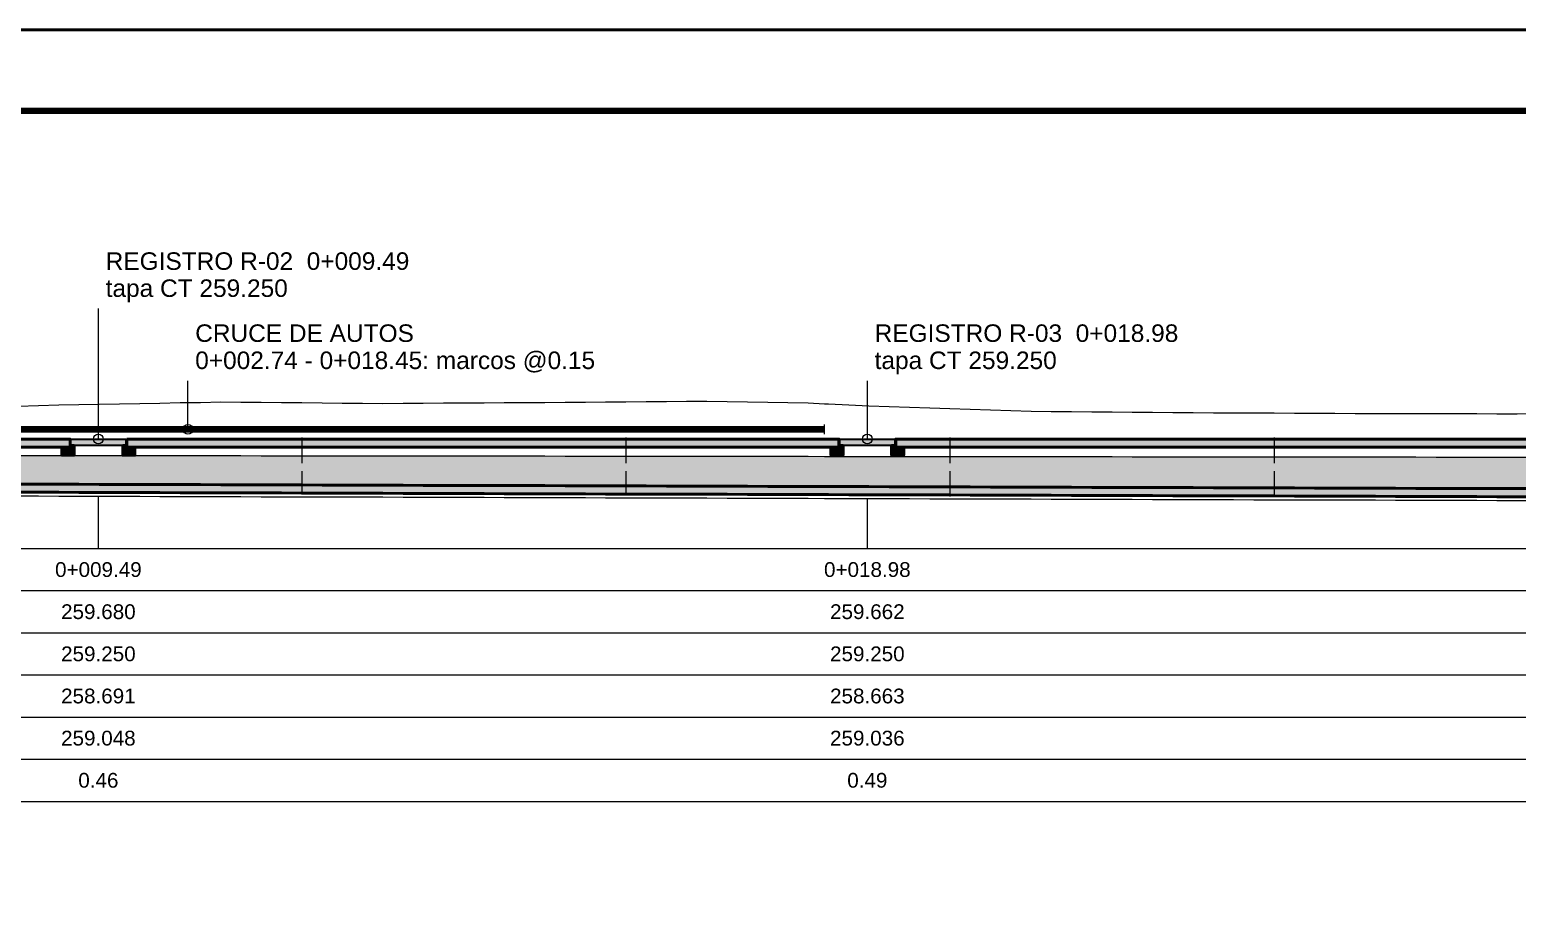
# Model space of a CAD drawing. Header units: metres. Extents: x -573 to 467, y -35 to 119.
# Drawn here: x 15.84 to 34.2, y 31.3 to 42 of the extents above; entities that cross this region are included whole.
import ezdxf
from ezdxf.enums import TextEntityAlignment as Align

# ---------------------------------------------------------------- set-up
doc = ezdxf.new("R2010")
doc.units = ezdxf.units.M
doc.header["$LTSCALE"] = 0.25
doc.linetypes.add('DASHED', pattern=[1.524, 1.27, -0.254])
for name, color, linetype, lineweight in [('AGUA', 150, 'DASHED', 25), ('CONCRETO', 250, 'CONTINUOUS', 50), ('GRILLA', 9, 'CONTINUOUS', 13), ('LLAMADAS', 30, 'CONTINUOUS', 18), ('MARCO', 7, 'CONTINUOUS', 50), ('REGISTRO', 32, 'CONTINUOUS', 35)]:
    doc.layers.add(name, color=color, linetype=linetype, lineweight=lineweight)
for name, color, linetype, true_color in [('AGUA-RELLENO', 150, 'CONTINUOUS', 0xcde4f6), ('CONCRETO-ACHURADO', 8, 'CONTINUOUS', 0xe2e2e2), ('ISO-TAPA', 255, 'CONTINUOUS', 0xf8f4e6)]:
    doc.layers.add(name, color=color, linetype=linetype, true_color=true_color)
for name, color, linetype in [('CRUCE-VEHICULAR', 30, 'CONTINUOUS'), ('GUITARRA', 8, 'CONTINUOUS'), ('JUNTAS', 8, 'DASHED'), ('SOLADO', 8, 'CONTINUOUS'), ('TERRENO-EXISTENTE', 8, 'DASHED'), ('TEXTOS', 7, 'CONTINUOUS')]:
    doc.layers.add(name, color=color, linetype=linetype)
doc.styles.get("Standard").update_dxf_attribs({"font": 'arial.ttf'})

msp = doc.modelspace()

# ---------------------------------------------------------------- hatches: boundary and pattern name
at = {"layer": 'AGUA-RELLENO', "true_color": 0xcde4f6}
h = msp.add_hatch(color=7, dxfattribs=at)
h.dxf.hatch_style = 1
h.paths.add_polyline_path([(7.2, 36.763), (7.45, 36.763), (7.7, 36.762), (7.95, 36.762), (8.2, 36.761), (8.45, 36.761), (8.7, 36.76), (8.95, 36.76), (9.2, 36.76), (9.45, 36.759), (9.7, 36.759), (9.94, 36.758), (9.95, 36.758), (10.2, 36.758), (10.45, 36.758), (10.7, 36.757), (10.95, 36.757), (11.2, 36.756), (11.45, 36.756), (11.7, 36.756), (11.95, 36.755), (12.2, 36.755), (12.45, 36.754), (12.7, 36.754), (12.95, 36.754), (13.2, 36.753), (13.45, 36.753), (13.7, 36.752), (13.95, 36.752), (14.2, 36.752), (14.45, 36.751), (14.7, 36.751), (14.95, 36.751), (15.2, 36.75), (15.45, 36.75), (15.7, 36.749), (15.95, 36.749), (16.2, 36.749), (16.45, 36.748), (16.7, 36.748), (16.95, 36.748), (17.2, 36.747), (17.45, 36.747), (17.7, 36.747), (17.95, 36.746), (18.2, 36.746), (18.45, 36.746), (18.7, 36.745), (18.95, 36.745), (19.2, 36.745), (19.45, 36.744), (19.7, 36.744), (19.95, 36.744), (20.2, 36.743), (20.45, 36.743), (20.7, 36.743), (20.95, 36.742), (21.2, 36.742), (21.45, 36.742), (21.7, 36.741), (21.95, 36.741), (22.2, 36.741), (22.45, 36.74), (22.7, 36.74), (22.95, 36.74), (23.2, 36.739), (23.45, 36.739), (23.7, 36.739), (23.95, 36.738), (24.2, 36.738), (24.45, 36.738), (24.7, 36.738), (24.95, 36.737), (25.2, 36.737), (25.45, 36.737), (25.65, 36.736), (25.7, 36.736), (25.95, 36.736), (26.2, 36.736), (26.45, 36.736), (26.7, 36.735), (26.95, 36.735), (27.2, 36.735), (27.45, 36.734), (27.7, 36.734), (27.95, 36.734), (28.2, 36.734), (28.45, 36.733), (28.7, 36.733), (28.95, 36.733), (29.2, 36.733), (29.45, 36.732), (29.7, 36.732), (29.95, 36.732), (30.2, 36.731), (30.45, 36.731), (30.7, 36.731), (30.95, 36.731), (31.2, 36.73), (31.45, 36.73), (31.7, 36.73), (31.95, 36.73), (32.2, 36.729), (32.45, 36.729), (32.7, 36.729), (32.95, 36.729), (33.2, 36.728), (33.45, 36.728), (33.7, 36.728), (33.95, 36.728), (34.2, 36.727), (34.45, 36.727), (34.7, 36.727), (34.95, 36.727), (35.2, 36.726), (35.45, 36.726), (35.7, 36.726), (35.95, 36.726), (36.2, 36.725), (36.45, 36.725), (36.7, 36.725), (36.95, 36.725), (37.2, 36.724), (37.45, 36.724), (37.7, 36.724), (37.95, 36.724), (38.2, 36.724), (38.45, 36.723), (38.7, 36.723), (38.95, 36.723), (39.2, 36.723), (39.45, 36.722), (39.7, 36.722), (39.95, 36.722), (40.2, 36.722), (40.45, 36.722), (40.7, 36.721), (40.95, 36.721), (41.2, 36.721), (41.45, 36.721), (41.7, 36.72), (41.95, 36.72), (42.2, 36.72), (42.24, 36.72), (42.45, 36.72), (42.7, 36.72), (42.95, 36.719), (43.2, 36.719), (43.45, 36.717), (43.7, 36.714), (43.95, 36.712), (44.2, 36.709), (44.45, 36.707), (44.7, 36.704), (44.95, 36.702), (45.2, 36.7), (45.45, 36.699), (45.7, 36.699), (45.95, 36.699), (46.2, 36.699), (46.45, 36.698), (46.7, 36.698), (46.95, 36.698), (47.2, 36.697), (47.45, 36.697), (47.7, 36.697), (47.95, 36.696), (48.2, 36.696), (48.45, 36.696), (48.7, 36.695), (48.95, 36.695), (49.2, 36.695), (49.45, 36.695), (49.7, 36.694), (49.95, 36.694), (50.2, 36.694), (50.45, 36.694), (50.7, 36.693), (50.95, 36.693), (51.2, 36.693), (51.45, 36.692), (51.7, 36.692), (51.95, 36.692), (52.2, 36.692), (52.45, 36.691), (52.7, 36.691), (52.95, 36.691), (53.2, 36.69), (53.45, 36.69), (53.56, 36.69), (53.56, 36.28), (53.45, 36.28), (53.2, 36.281), (52.95, 36.282), (52.7, 36.283), (52.45, 36.283), (52.2, 36.284), (51.95, 36.285), (51.7, 36.286), (51.45, 36.286), (51.2, 36.287), (50.95, 36.288), (50.7, 36.289), (50.45, 36.289), (50.2, 36.29), (49.95, 36.291), (49.7, 36.292), (49.45, 36.292), (49.2, 36.293), (48.95, 36.294), (48.7, 36.295), (48.45, 36.295), (48.2, 36.296), (47.95, 36.297), (47.7, 36.298), (47.45, 36.298), (47.2, 36.299), (46.95, 36.3), (46.7, 36.301), (46.45, 36.301), (46.2, 36.302), (45.95, 36.303), (45.7, 36.304), (45.45, 36.304), (45.2, 36.305), (44.95, 36.306), (44.7, 36.307), (44.45, 36.308), (44.2, 36.308), (43.95, 36.309), (43.7, 36.31), (43.45, 36.311), (43.2, 36.311), (42.95, 36.312), (42.7, 36.313), (42.45, 36.314), (42.24, 36.314), (42.2, 36.314), (41.95, 36.315), (41.7, 36.316), (41.45, 36.317), (41.2, 36.317), (40.95, 36.318), (40.7, 36.319), (40.45, 36.32), (40.2, 36.32), (39.95, 36.321), (39.7, 36.322), (39.45, 36.323), (39.2, 36.323), (38.95, 36.324), (38.7, 36.325), (38.45, 36.326), (38.2, 36.326), (37.95, 36.327), (37.7, 36.328), (37.45, 36.329), (37.2, 36.329), (36.95, 36.33), (36.7, 36.331), (36.45, 36.332), (36.2, 36.332), (35.95, 36.333), (35.7, 36.334), (35.45, 36.335), (35.2, 36.335), (34.95, 36.336), (34.7, 36.337), (34.45, 36.338), (34.2, 36.338), (33.95, 36.339), (33.7, 36.34), (33.45, 36.341), (33.2, 36.341), (32.95, 36.342), (32.7, 36.343), (32.45, 36.344), (32.2, 36.345), (31.95, 36.345), (31.7, 36.346), (31.45, 36.347), (31.2, 36.348), (30.95, 36.348), (30.7, 36.349), (30.45, 36.35), (30.2, 36.351), (29.95, 36.351), (29.7, 36.352), (29.45, 36.353), (29.2, 36.354), (28.95, 36.354), (28.7, 36.355), (28.45, 36.356), (28.2, 36.357), (27.95, 36.357), (27.7, 36.358), (27.45, 36.359), (27.2, 36.36), (26.95, 36.36), (26.7, 36.361), (26.45, 36.362), (26.2, 36.363), (25.95, 36.363), (25.7, 36.364), (25.65, 36.364), (25.45, 36.365), (25.2, 36.366), (24.95, 36.366), (24.7, 36.367), (24.45, 36.368), (24.2, 36.369), (23.95, 36.369), (23.7, 36.37), (23.45, 36.371), (23.2, 36.372), (22.95, 36.372), (22.7, 36.373), (22.45, 36.374), (22.2, 36.375), (21.95, 36.375), (21.7, 36.376), (21.45, 36.377), (21.2, 36.378), (20.95, 36.378), (20.7, 36.379), (20.45, 36.38), (20.2, 36.381), (19.95, 36.381), (19.7, 36.382), (19.45, 36.383), (19.2, 36.384), (18.95, 36.385), (18.7, 36.385), (18.45, 36.386), (18.2, 36.387), (17.95, 36.388), (17.7, 36.388), (17.45, 36.389), (17.2, 36.39), (16.95, 36.391), (16.7, 36.391), (16.45, 36.392), (16.2, 36.393), (15.95, 36.394), (15.7, 36.394), (15.45, 36.395), (15.2, 36.396), (14.95, 36.397), (14.7, 36.397), (14.45, 36.398), (14.2, 36.399), (13.95, 36.4), (13.7, 36.4), (13.45, 36.401), (13.2, 36.402), (12.95, 36.403), (12.7, 36.403), (12.45, 36.404), (12.2, 36.405), (11.95, 36.406), (11.7, 36.406), (11.45, 36.407), (11.2, 36.408), (10.95, 36.409), (10.7, 36.409), (10.45, 36.41), (10.2, 36.411), (9.95, 36.412), (9.94, 36.412), (9.7, 36.412), (9.45, 36.413), (9.2, 36.414), (8.95, 36.415), (8.7, 36.415), (8.45, 36.416), (8.2, 36.417), (7.95, 36.418), (7.7, 36.418), (7.45, 36.419), (7.2, 36.42)])
at = {"layer": 'CONCRETO-ACHURADO', "true_color": 0xe2e2e2}
h = msp.add_hatch(color=7, dxfattribs=at)
h.dxf.hatch_style = 1
h.paths.add_polyline_path([(7.55, 36.95), (7.7, 36.95), (7.95, 36.95), (8.2, 36.95), (8.45, 36.95), (8.7, 36.95), (8.95, 36.95), (9.2, 36.95), (9.45, 36.95), (9.7, 36.95), (9.94, 36.95), (9.95, 36.95), (10.2, 36.95), (10.45, 36.95), (10.7, 36.95), (10.95, 36.95), (11.2, 36.95), (11.45, 36.95), (11.7, 36.95), (11.95, 36.95), (12.2, 36.95), (12.45, 36.95), (12.7, 36.95), (12.95, 36.95), (13.2, 36.95), (13.45, 36.95), (13.7, 36.95), (13.95, 36.95), (14.2, 36.95), (14.45, 36.95), (14.7, 36.95), (14.95, 36.95), (15.2, 36.95), (15.45, 36.95), (15.7, 36.95), (15.95, 36.95), (16.2, 36.95), (16.34, 36.95), (16.34, 36.85), (16.2, 36.85), (15.95, 36.85), (15.7, 36.85), (15.45, 36.85), (15.2, 36.85), (14.95, 36.85), (14.7, 36.85), (14.45, 36.85), (14.2, 36.85), (13.95, 36.85), (13.7, 36.85), (13.45, 36.85), (13.2, 36.85), (12.95, 36.85), (12.7, 36.85), (12.45, 36.85), (12.2, 36.85), (11.95, 36.85), (11.7, 36.85), (11.45, 36.85), (11.2, 36.85), (10.95, 36.85), (10.7, 36.85), (10.45, 36.85), (10.2, 36.85), (9.95, 36.85), (9.94, 36.85), (9.7, 36.85), (9.45, 36.85), (9.2, 36.85), (8.95, 36.85), (8.7, 36.85), (8.45, 36.85), (8.2, 36.85), (7.95, 36.85), (7.7, 36.85), (7.55, 36.85)])
h = msp.add_hatch(color=7, dxfattribs=at)
h.dxf.hatch_style = 1
h.paths.add_polyline_path([(17.04, 36.95), (17.2, 36.95), (17.45, 36.95), (17.7, 36.95), (17.95, 36.95), (18.2, 36.95), (18.45, 36.95), (18.7, 36.95), (18.95, 36.95), (19.2, 36.95), (19.45, 36.95), (19.7, 36.95), (19.95, 36.95), (20.2, 36.95), (20.45, 36.95), (20.7, 36.95), (20.95, 36.95), (21.2, 36.95), (21.45, 36.95), (21.7, 36.95), (21.95, 36.95), (22.2, 36.95), (22.45, 36.95), (22.7, 36.95), (22.95, 36.95), (23.2, 36.95), (23.45, 36.95), (23.7, 36.95), (23.95, 36.95), (24.2, 36.95), (24.45, 36.95), (24.7, 36.95), (24.95, 36.95), (25.2, 36.95), (25.45, 36.95), (25.65, 36.95), (25.7, 36.95), (25.83, 36.95), (25.83, 36.85), (25.7, 36.85), (25.65, 36.85), (25.45, 36.85), (25.2, 36.85), (24.95, 36.85), (24.7, 36.85), (24.45, 36.85), (24.2, 36.85), (23.95, 36.85), (23.7, 36.85), (23.45, 36.85), (23.2, 36.85), (22.95, 36.85), (22.7, 36.85), (22.45, 36.85), (22.2, 36.85), (21.95, 36.85), (21.7, 36.85), (21.45, 36.85), (21.2, 36.85), (20.95, 36.85), (20.7, 36.85), (20.45, 36.85), (20.2, 36.85), (19.95, 36.85), (19.7, 36.85), (19.45, 36.85), (19.2, 36.85), (18.95, 36.85), (18.7, 36.85), (18.45, 36.85), (18.2, 36.85), (17.95, 36.85), (17.7, 36.85), (17.45, 36.85), (17.2, 36.85), (17.04, 36.85)])
h = msp.add_hatch(color=7, dxfattribs=at)
h.dxf.hatch_style = 1
h.paths.add_polyline_path([(26.53, 36.95), (26.7, 36.95), (26.95, 36.95), (27.2, 36.95), (27.45, 36.95), (27.7, 36.95), (27.95, 36.95), (28.2, 36.95), (28.45, 36.95), (28.7, 36.95), (28.95, 36.95), (29.2, 36.95), (29.45, 36.95), (29.7, 36.95), (29.95, 36.95), (30.2, 36.95), (30.45, 36.95), (30.7, 36.95), (30.95, 36.95), (31.2, 36.95), (31.45, 36.95), (31.7, 36.95), (31.95, 36.95), (32.2, 36.95), (32.45, 36.95), (32.7, 36.95), (32.95, 36.95), (33.2, 36.95), (33.45, 36.95), (33.7, 36.95), (33.95, 36.95), (34.2, 36.95), (34.45, 36.95), (34.7, 36.95), (34.95, 36.95), (35.2, 36.95), (35.31, 36.95), (35.31, 36.85), (35.2, 36.85), (34.95, 36.85), (34.7, 36.85), (34.45, 36.85), (34.2, 36.85), (33.95, 36.85), (33.7, 36.85), (33.45, 36.85), (33.2, 36.85), (32.95, 36.85), (32.7, 36.85), (32.45, 36.85), (32.2, 36.85), (31.95, 36.85), (31.7, 36.85), (31.45, 36.85), (31.2, 36.85), (30.95, 36.85), (30.7, 36.85), (30.45, 36.85), (30.2, 36.85), (29.95, 36.85), (29.7, 36.85), (29.45, 36.85), (29.2, 36.85), (28.95, 36.85), (28.7, 36.85), (28.45, 36.85), (28.2, 36.85), (27.95, 36.85), (27.7, 36.85), (27.45, 36.85), (27.2, 36.85), (26.95, 36.85), (26.7, 36.85), (26.53, 36.85)])
h = msp.add_hatch(color=7, dxfattribs=at)
h.dxf.hatch_style = 1
h.paths.add_polyline_path([(16.39, 36.87), (16.34, 36.87), (16.34, 36.85), (16.24, 36.85), (16.24, 36.75), (16.39, 36.75)])
h = msp.add_hatch(color=7, dxfattribs=at)
h.dxf.hatch_style = 1
h.paths.add_polyline_path([(16.99, 36.87), (17.04, 36.87), (17.04, 36.85), (17.14, 36.85), (17.14, 36.75), (16.99, 36.75)])
h = msp.add_hatch(color=7, dxfattribs=at)
h.dxf.hatch_style = 1
h.paths.add_polyline_path([(25.88, 36.87), (25.83, 36.87), (25.83, 36.85), (25.73, 36.85), (25.73, 36.75), (25.88, 36.75)])
h = msp.add_hatch(color=7, dxfattribs=at)
h.dxf.hatch_style = 1
h.paths.add_polyline_path([(26.48, 36.87), (26.53, 36.87), (26.53, 36.85), (26.63, 36.85), (26.63, 36.75), (26.48, 36.75)])
h = msp.add_hatch(color=7, dxfattribs=at)
h.dxf.hatch_style = 1
h.paths.add_polyline_path([(7.2, 36.42), (7.45, 36.419), (7.7, 36.418), (7.95, 36.418), (8.2, 36.417), (8.45, 36.416), (8.7, 36.415), (8.95, 36.415), (9.2, 36.414), (9.45, 36.413), (9.7, 36.412), (9.94, 36.412), (9.95, 36.412), (10.2, 36.411), (10.45, 36.41), (10.7, 36.409), (10.95, 36.409), (11.2, 36.408), (11.45, 36.407), (11.7, 36.406), (11.95, 36.406), (12.2, 36.405), (12.45, 36.404), (12.7, 36.403), (12.95, 36.403), (13.2, 36.402), (13.45, 36.401), (13.7, 36.4), (13.95, 36.4), (14.2, 36.399), (14.45, 36.398), (14.7, 36.397), (14.95, 36.397), (15.2, 36.396), (15.45, 36.395), (15.7, 36.394), (15.95, 36.394), (16.2, 36.393), (16.45, 36.392), (16.7, 36.391), (16.95, 36.391), (17.2, 36.39), (17.45, 36.389), (17.7, 36.388), (17.95, 36.388), (18.2, 36.387), (18.45, 36.386), (18.7, 36.385), (18.95, 36.385), (19.2, 36.384), (19.45, 36.383), (19.7, 36.382), (19.95, 36.381), (20.2, 36.381), (20.45, 36.38), (20.7, 36.379), (20.95, 36.378), (21.2, 36.378), (21.45, 36.377), (21.7, 36.376), (21.95, 36.375), (22.2, 36.375), (22.45, 36.374), (22.7, 36.373), (22.95, 36.372), (23.2, 36.372), (23.45, 36.371), (23.7, 36.37), (23.95, 36.369), (24.2, 36.369), (24.45, 36.368), (24.7, 36.367), (24.95, 36.366), (25.2, 36.366), (25.45, 36.365), (25.65, 36.364), (25.7, 36.364), (25.95, 36.363), (26.2, 36.363), (26.45, 36.362), (26.7, 36.361), (26.95, 36.36), (27.2, 36.36), (27.45, 36.359), (27.7, 36.358), (27.95, 36.357), (28.2, 36.357), (28.45, 36.356), (28.7, 36.355), (28.95, 36.354), (29.2, 36.354), (29.45, 36.353), (29.7, 36.352), (29.95, 36.351), (30.2, 36.351), (30.45, 36.35), (30.7, 36.349), (30.95, 36.348), (31.2, 36.348), (31.45, 36.347), (31.7, 36.346), (31.95, 36.345), (32.2, 36.345), (32.45, 36.344), (32.7, 36.343), (32.95, 36.342), (33.2, 36.341), (33.45, 36.341), (33.7, 36.34), (33.95, 36.339), (34.2, 36.338), (34.45, 36.338), (34.7, 36.337), (34.95, 36.336), (35.2, 36.335), (35.45, 36.335), (35.7, 36.334), (35.95, 36.333), (36.2, 36.332), (36.45, 36.332), (36.7, 36.331), (36.95, 36.33), (37.2, 36.329), (37.45, 36.329), (37.7, 36.328), (37.95, 36.327), (38.2, 36.326), (38.45, 36.326), (38.7, 36.325), (38.95, 36.324), (39.2, 36.323), (39.45, 36.323), (39.7, 36.322), (39.95, 36.321), (40.2, 36.32), (40.45, 36.32), (40.7, 36.319), (40.95, 36.318), (41.2, 36.317), (41.45, 36.317), (41.7, 36.316), (41.95, 36.315), (42.2, 36.314), (42.24, 36.314), (42.45, 36.314), (42.7, 36.313), (42.95, 36.312), (43.2, 36.311), (43.45, 36.311), (43.7, 36.31), (43.95, 36.309), (44.2, 36.308), (44.45, 36.308), (44.7, 36.307), (44.95, 36.306), (45.2, 36.305), (45.45, 36.304), (45.7, 36.304), (45.95, 36.303), (46.2, 36.302), (46.45, 36.301), (46.7, 36.301), (46.95, 36.3), (47.2, 36.299), (47.45, 36.298), (47.7, 36.298), (47.95, 36.297), (48.2, 36.296), (48.45, 36.295), (48.7, 36.295), (48.95, 36.294), (49.2, 36.293), (49.45, 36.292), (49.7, 36.292), (49.95, 36.291), (50.2, 36.29), (50.45, 36.289), (50.7, 36.289), (50.95, 36.288), (51.2, 36.287), (51.45, 36.286), (51.7, 36.286), (51.95, 36.285), (52.2, 36.284), (52.45, 36.283), (52.7, 36.283), (52.95, 36.282), (53.2, 36.281), (53.45, 36.28), (53.56, 36.28), (53.56, 36.18), (53.45, 36.18), (53.2, 36.181), (52.95, 36.182), (52.7, 36.183), (52.45, 36.183), (52.2, 36.184), (51.95, 36.185), (51.7, 36.186), (51.45, 36.186), (51.2, 36.187), (50.95, 36.188), (50.7, 36.189), (50.45, 36.189), (50.2, 36.19), (49.95, 36.191), (49.7, 36.192), (49.45, 36.192), (49.2, 36.193), (48.95, 36.194), (48.7, 36.195), (48.45, 36.195), (48.2, 36.196), (47.95, 36.197), (47.7, 36.198), (47.45, 36.198), (47.2, 36.199), (46.95, 36.2), (46.7, 36.201), (46.45, 36.201), (46.2, 36.202), (45.95, 36.203), (45.7, 36.204), (45.45, 36.204), (45.2, 36.205), (44.95, 36.206), (44.7, 36.207), (44.45, 36.208), (44.2, 36.208), (43.95, 36.209), (43.7, 36.21), (43.45, 36.211), (43.2, 36.211), (42.95, 36.212), (42.7, 36.213), (42.45, 36.214), (42.24, 36.214), (42.2, 36.214), (41.95, 36.215), (41.7, 36.216), (41.45, 36.217), (41.2, 36.217), (40.95, 36.218), (40.7, 36.219), (40.45, 36.22), (40.2, 36.22), (39.95, 36.221), (39.7, 36.222), (39.45, 36.223), (39.2, 36.223), (38.95, 36.224), (38.7, 36.225), (38.45, 36.226), (38.2, 36.226), (37.95, 36.227), (37.7, 36.228), (37.45, 36.229), (37.2, 36.229), (36.95, 36.23), (36.7, 36.231), (36.45, 36.232), (36.2, 36.232), (35.95, 36.233), (35.7, 36.234), (35.45, 36.235), (35.2, 36.235), (34.95, 36.236), (34.7, 36.237), (34.45, 36.238), (34.2, 36.238), (33.95, 36.239), (33.7, 36.24), (33.45, 36.241), (33.2, 36.241), (32.95, 36.242), (32.7, 36.243), (32.45, 36.244), (32.2, 36.245), (31.95, 36.245), (31.7, 36.246), (31.45, 36.247), (31.2, 36.248), (30.95, 36.248), (30.7, 36.249), (30.45, 36.25), (30.2, 36.251), (29.95, 36.251), (29.7, 36.252), (29.45, 36.253), (29.2, 36.254), (28.95, 36.254), (28.7, 36.255), (28.45, 36.256), (28.2, 36.257), (27.95, 36.257), (27.7, 36.258), (27.45, 36.259), (27.2, 36.26), (26.95, 36.26), (26.7, 36.261), (26.45, 36.262), (26.2, 36.263), (25.95, 36.263), (25.7, 36.264), (25.65, 36.264), (25.45, 36.265), (25.2, 36.266), (24.95, 36.266), (24.7, 36.267), (24.45, 36.268), (24.2, 36.269), (23.95, 36.269), (23.7, 36.27), (23.45, 36.271), (23.2, 36.272), (22.95, 36.272), (22.7, 36.273), (22.45, 36.274), (22.2, 36.275), (21.95, 36.275), (21.7, 36.276), (21.45, 36.277), (21.2, 36.278), (20.95, 36.278), (20.7, 36.279), (20.45, 36.28), (20.2, 36.281), (19.95, 36.281), (19.7, 36.282), (19.45, 36.283), (19.2, 36.284), (18.95, 36.285), (18.7, 36.285), (18.45, 36.286), (18.2, 36.287), (17.95, 36.288), (17.7, 36.288), (17.45, 36.289), (17.2, 36.29), (16.95, 36.291), (16.7, 36.291), (16.45, 36.292), (16.2, 36.293), (15.95, 36.294), (15.7, 36.294), (15.45, 36.295), (15.2, 36.296), (14.95, 36.297), (14.7, 36.297), (14.45, 36.298), (14.2, 36.299), (13.95, 36.3), (13.7, 36.3), (13.45, 36.301), (13.2, 36.302), (12.95, 36.303), (12.7, 36.303), (12.45, 36.304), (12.2, 36.305), (11.95, 36.306), (11.7, 36.306), (11.45, 36.307), (11.2, 36.308), (10.95, 36.309), (10.7, 36.309), (10.45, 36.31), (10.2, 36.311), (9.95, 36.312), (9.94, 36.312), (9.7, 36.312), (9.45, 36.313), (9.2, 36.314), (8.95, 36.315), (8.7, 36.315), (8.45, 36.316), (8.2, 36.317), (7.95, 36.318), (7.7, 36.318), (7.45, 36.319), (7.2, 36.32)])
at = {"layer": 'ISO-TAPA', "true_color": 0xf8f4e6}
h = msp.add_hatch(color=7, dxfattribs=at)
h.dxf.hatch_style = 1
h.paths.add_polyline_path([(16.35, 36.95), (17.03, 36.95), (17.03, 36.87), (16.35, 36.87)])
h = msp.add_hatch(color=7, dxfattribs=at)
h.dxf.hatch_style = 1
h.paths.add_polyline_path([(25.84, 36.95), (26.52, 36.95), (26.52, 36.87), (25.84, 36.87)])

# ---------------------------------------------------------------- linework, layer by layer
at = {"layer": 'AGUA'}
msp.add_lwpolyline([(15.7, 36.749), (15.95, 36.749), (16.2, 36.749), (16.45, 36.748), (16.7, 36.748), (16.95, 36.748), (17.2, 36.747), (17.45, 36.747), (17.7, 36.747), (17.95, 36.746), (18.2, 36.746), (18.45, 36.746), (18.7, 36.745), (18.95, 36.745), (19.2, 36.745), (19.45, 36.744), (19.7, 36.744), (19.95, 36.744), (20.2, 36.743), (20.45, 36.743), (20.7, 36.743), (20.95, 36.742), (21.2, 36.742), (21.45, 36.742), (21.7, 36.741), (21.95, 36.741), (22.2, 36.741), (22.45, 36.74), (22.7, 36.74), (22.95, 36.74), (23.2, 36.739), (23.45, 36.739), (23.7, 36.739), (23.95, 36.738), (24.2, 36.738), (24.45, 36.738), (24.7, 36.738), (24.95, 36.737), (25.2, 36.737), (25.45, 36.737), (25.65, 36.736), (25.7, 36.736), (25.95, 36.736), (26.2, 36.736), (26.45, 36.736), (26.7, 36.735), (26.95, 36.735), (27.2, 36.735), (27.45, 36.734), (27.7, 36.734), (27.95, 36.734), (28.2, 36.734), (28.45, 36.733), (28.7, 36.733), (28.95, 36.733), (29.2, 36.733), (29.45, 36.732), (29.7, 36.732), (29.95, 36.732), (30.2, 36.731), (30.45, 36.731), (30.7, 36.731), (30.95, 36.731), (31.2, 36.73), (31.45, 36.73), (31.7, 36.73), (31.95, 36.73), (32.2, 36.729), (32.45, 36.729), (32.7, 36.729), (32.95, 36.729), (33.2, 36.728), (33.45, 36.728), (33.7, 36.728), (33.95, 36.728), (34.2, 36.727), (34.45, 36.727)], dxfattribs=at)
at = {"layer": 'CONCRETO'}
for points in [[(15.7, 36.95), (15.95, 36.95), (16.2, 36.95), (16.34, 36.95), (16.34, 36.85), (16.2, 36.85), (15.95, 36.85), (15.7, 36.85)], [(34.45, 36.85), (34.2, 36.85), (33.95, 36.85), (33.7, 36.85), (33.45, 36.85), (33.2, 36.85), (32.95, 36.85), (32.7, 36.85), (32.45, 36.85), (32.2, 36.85), (31.95, 36.85), (31.7, 36.85), (31.45, 36.85), (31.2, 36.85), (30.95, 36.85), (30.7, 36.85), (30.45, 36.85), (30.2, 36.85), (29.95, 36.85), (29.7, 36.85), (29.45, 36.85), (29.2, 36.85), (28.95, 36.85), (28.7, 36.85), (28.45, 36.85), (28.2, 36.85), (27.95, 36.85), (27.7, 36.85), (27.45, 36.85), (27.2, 36.85), (26.95, 36.85), (26.7, 36.85), (26.53, 36.85), (26.53, 36.95), (26.7, 36.95), (26.95, 36.95), (27.2, 36.95), (27.45, 36.95), (27.7, 36.95), (27.95, 36.95), (28.2, 36.95), (28.45, 36.95), (28.7, 36.95), (28.95, 36.95), (29.2, 36.95), (29.45, 36.95), (29.7, 36.95), (29.95, 36.95), (30.2, 36.95), (30.45, 36.95), (30.7, 36.95), (30.95, 36.95), (31.2, 36.95), (31.45, 36.95), (31.7, 36.95), (31.95, 36.95), (32.2, 36.95), (32.45, 36.95), (32.7, 36.95), (32.95, 36.95), (33.2, 36.95), (33.45, 36.95), (33.7, 36.95), (33.95, 36.95), (34.2, 36.95), (34.45, 36.95)], [(15.7, 36.394), (15.95, 36.394), (16.2, 36.393), (16.45, 36.392), (16.7, 36.391), (16.95, 36.391), (17.2, 36.39), (17.45, 36.389), (17.7, 36.388), (17.95, 36.388), (18.2, 36.387), (18.45, 36.386), (18.7, 36.385), (18.95, 36.385), (19.2, 36.384), (19.45, 36.383), (19.7, 36.382), (19.95, 36.381), (20.2, 36.381), (20.45, 36.38), (20.7, 36.379), (20.95, 36.378), (21.2, 36.378), (21.45, 36.377), (21.7, 36.376), (21.95, 36.375), (22.2, 36.375), (22.45, 36.374), (22.7, 36.373), (22.95, 36.372), (23.2, 36.372), (23.45, 36.371), (23.7, 36.37), (23.95, 36.369), (24.2, 36.369), (24.45, 36.368), (24.7, 36.367), (24.95, 36.366), (25.2, 36.366), (25.45, 36.365), (25.65, 36.364), (25.7, 36.364), (25.95, 36.363), (26.2, 36.363), (26.45, 36.362), (26.7, 36.361), (26.95, 36.36), (27.2, 36.36), (27.45, 36.359), (27.7, 36.358), (27.95, 36.357), (28.2, 36.357), (28.45, 36.356), (28.7, 36.355), (28.95, 36.354), (29.2, 36.354), (29.45, 36.353), (29.7, 36.352), (29.95, 36.351), (30.2, 36.351), (30.45, 36.35), (30.7, 36.349), (30.95, 36.348), (31.2, 36.348), (31.45, 36.347), (31.7, 36.346), (31.95, 36.345), (32.2, 36.345), (32.45, 36.344), (32.7, 36.343), (32.95, 36.342), (33.2, 36.341), (33.45, 36.341), (33.7, 36.34), (33.95, 36.339), (34.2, 36.338), (34.45, 36.338)], [(34.45, 36.238), (34.2, 36.238), (33.95, 36.239), (33.7, 36.24), (33.45, 36.241), (33.2, 36.241), (32.95, 36.242), (32.7, 36.243), (32.45, 36.244), (32.2, 36.245), (31.95, 36.245), (31.7, 36.246), (31.45, 36.247), (31.2, 36.248), (30.95, 36.248), (30.7, 36.249), (30.45, 36.25), (30.2, 36.251), (29.95, 36.251), (29.7, 36.252), (29.45, 36.253), (29.2, 36.254), (28.95, 36.254), (28.7, 36.255), (28.45, 36.256), (28.2, 36.257), (27.95, 36.257), (27.7, 36.258), (27.45, 36.259), (27.2, 36.26), (26.95, 36.26), (26.7, 36.261), (26.45, 36.262), (26.2, 36.263), (25.95, 36.263), (25.7, 36.264), (25.65, 36.264), (25.45, 36.265), (25.2, 36.266), (24.95, 36.266), (24.7, 36.267), (24.45, 36.268), (24.2, 36.269), (23.95, 36.269), (23.7, 36.27), (23.45, 36.271), (23.2, 36.272), (22.95, 36.272), (22.7, 36.273), (22.45, 36.274), (22.2, 36.275), (21.95, 36.275), (21.7, 36.276), (21.45, 36.277), (21.2, 36.278), (20.95, 36.278), (20.7, 36.279), (20.45, 36.28), (20.2, 36.281), (19.95, 36.281), (19.7, 36.282), (19.45, 36.283), (19.2, 36.284), (18.95, 36.285), (18.7, 36.285), (18.45, 36.286), (18.2, 36.287), (17.95, 36.288), (17.7, 36.288), (17.45, 36.289), (17.2, 36.29), (16.95, 36.291), (16.7, 36.291), (16.45, 36.292), (16.2, 36.293), (15.95, 36.294), (15.7, 36.294)]]:
    msp.add_lwpolyline(points, dxfattribs=at)
for points in [[(17.04, 36.95), (17.2, 36.95), (17.45, 36.95), (17.7, 36.95), (17.95, 36.95), (18.2, 36.95), (18.45, 36.95), (18.7, 36.95), (18.95, 36.95), (19.2, 36.95), (19.45, 36.95), (19.7, 36.95), (19.95, 36.95), (20.2, 36.95), (20.45, 36.95), (20.7, 36.95), (20.95, 36.95), (21.2, 36.95), (21.45, 36.95), (21.7, 36.95), (21.95, 36.95), (22.2, 36.95), (22.45, 36.95), (22.7, 36.95), (22.95, 36.95), (23.2, 36.95), (23.45, 36.95), (23.7, 36.95), (23.95, 36.95), (24.2, 36.95), (24.45, 36.95), (24.7, 36.95), (24.95, 36.95), (25.2, 36.95), (25.45, 36.95), (25.65, 36.95), (25.7, 36.95), (25.83, 36.95), (25.83, 36.85), (25.7, 36.85), (25.65, 36.85), (25.45, 36.85), (25.2, 36.85), (24.95, 36.85), (24.7, 36.85), (24.45, 36.85), (24.2, 36.85), (23.95, 36.85), (23.7, 36.85), (23.45, 36.85), (23.2, 36.85), (22.95, 36.85), (22.7, 36.85), (22.45, 36.85), (22.2, 36.85), (21.95, 36.85), (21.7, 36.85), (21.45, 36.85), (21.2, 36.85), (20.95, 36.85), (20.7, 36.85), (20.45, 36.85), (20.2, 36.85), (19.95, 36.85), (19.7, 36.85), (19.45, 36.85), (19.2, 36.85), (18.95, 36.85), (18.7, 36.85), (18.45, 36.85), (18.2, 36.85), (17.95, 36.85), (17.7, 36.85), (17.45, 36.85), (17.2, 36.85), (17.04, 36.85)], [(16.39, 36.87), (16.34, 36.87), (16.34, 36.85), (16.24, 36.85), (16.24, 36.75), (16.39, 36.75)], [(16.99, 36.87), (17.04, 36.87), (17.04, 36.85), (17.14, 36.85), (17.14, 36.75), (16.99, 36.75)], [(25.88, 36.87), (25.83, 36.87), (25.83, 36.85), (25.73, 36.85), (25.73, 36.75), (25.88, 36.75)], [(26.48, 36.87), (26.53, 36.87), (26.53, 36.85), (26.63, 36.85), (26.63, 36.75), (26.48, 36.75)]]:
    msp.add_lwpolyline(points, close=True, dxfattribs=at)
at = {"layer": 'CRUCE-VEHICULAR'}
msp.add_line((25.65, 37.01), (25.65, 37.13), dxfattribs=at)
at = {"layer": 'CRUCE-VEHICULAR', "const_width": 0.08}
msp.add_lwpolyline([(9.94, 37.07), (25.65, 37.07)], dxfattribs=at)
at = {"layer": 'GRILLA'}
for p, q in [((16.69, 35.6), (16.69, 36.241)), ((26.18, 35.6), (26.18, 36.213))]:
    msp.add_line(p, q, dxfattribs=at)
at = {"layer": 'GUITARRA'}
for p, q in [((2.8, 35.6), (53.56, 35.6)), ((2.8, 35.08), (53.56, 35.08)), ((2.8, 34.56), (53.56, 34.56)), ((2.8, 34.04), (53.56, 34.04)), ((2.8, 33.52), (53.56, 33.52)), ((2.8, 33), (53.56, 33)), ((2.8, 32.48), (53.56, 32.48))]:
    msp.add_line(p, q, dxfattribs=at)
at = {"layer": 'JUNTAS'}
for p, q in [((19.2, 36.97), (19.2, 36.264)), ((23.2, 36.97), (23.2, 36.252)), ((27.2, 36.97), (27.2, 36.24)), ((31.2, 36.97), (31.2, 36.228))]:
    msp.add_line(p, q, dxfattribs=at)
at = {"layer": 'LLAMADAS'}
for p, q in [((16.69, 36.95), (16.69, 38.559)), ((17.795, 37.07), (17.795, 37.669)), ((26.18, 36.95), (26.18, 37.669))]:
    msp.add_line(p, q, dxfattribs=at)
for centre in [(17.795, 37.07), (16.69, 36.95), (26.18, 36.95)]:
    msp.add_circle(centre, 0.06, dxfattribs=at)
at = {"layer": 'MARCO'}
msp.add_lwpolyline([(0, 0), (59.4, 0), (59.4, 42), (0, 42)], close=True, dxfattribs=at)
at = {"layer": 'MARCO', "const_width": 0.08}
msp.add_lwpolyline([(2.5, 1), (58.4, 1), (58.4, 41), (2.5, 41)], close=True, dxfattribs=at)
at = {"layer": 'REGISTRO'}
for points in [[(16.35, 36.95), (17.03, 36.95), (17.03, 36.87), (16.35, 36.87)], [(25.84, 36.95), (26.52, 36.95), (26.52, 36.87), (25.84, 36.87)]]:
    msp.add_lwpolyline(points, close=True, dxfattribs=at)
at = {"layer": 'SOLADO'}
for points in [[(15.7, 36.294), (15.95, 36.294), (16.2, 36.293), (16.45, 36.292), (16.7, 36.291), (16.95, 36.291), (17.2, 36.29), (17.45, 36.289), (17.7, 36.288), (17.95, 36.288), (18.2, 36.287), (18.45, 36.286), (18.7, 36.285), (18.95, 36.285), (19.2, 36.284), (19.45, 36.283), (19.7, 36.282), (19.95, 36.281), (20.2, 36.281), (20.45, 36.28), (20.7, 36.279), (20.95, 36.278), (21.2, 36.278), (21.45, 36.277), (21.7, 36.276), (21.95, 36.275), (22.2, 36.275), (22.45, 36.274), (22.7, 36.273), (22.95, 36.272), (23.2, 36.272), (23.45, 36.271), (23.7, 36.27), (23.95, 36.269), (24.2, 36.269), (24.45, 36.268), (24.7, 36.267), (24.95, 36.266), (25.2, 36.266), (25.45, 36.265), (25.65, 36.264), (25.7, 36.264), (25.95, 36.263), (26.2, 36.263), (26.45, 36.262), (26.7, 36.261), (26.95, 36.26), (27.2, 36.26), (27.45, 36.259), (27.7, 36.258), (27.95, 36.257), (28.2, 36.257), (28.45, 36.256), (28.7, 36.255), (28.95, 36.254), (29.2, 36.254), (29.45, 36.253), (29.7, 36.252), (29.95, 36.251), (30.2, 36.251), (30.45, 36.25), (30.7, 36.249), (30.95, 36.248), (31.2, 36.248), (31.45, 36.247), (31.7, 36.246), (31.95, 36.245), (32.2, 36.245), (32.45, 36.244), (32.7, 36.243), (32.95, 36.242), (33.2, 36.241), (33.45, 36.241), (33.7, 36.24), (33.95, 36.239), (34.2, 36.238), (34.45, 36.238)], [(34.45, 36.188), (34.2, 36.188), (33.95, 36.189), (33.7, 36.19), (33.45, 36.191), (33.2, 36.191), (32.95, 36.192), (32.7, 36.193), (32.45, 36.194), (32.2, 36.195), (31.95, 36.195), (31.7, 36.196), (31.45, 36.197), (31.2, 36.198), (30.95, 36.198), (30.7, 36.199), (30.45, 36.2), (30.2, 36.201), (29.95, 36.201), (29.7, 36.202), (29.45, 36.203), (29.2, 36.204), (28.95, 36.204), (28.7, 36.205), (28.45, 36.206), (28.2, 36.207), (27.95, 36.207), (27.7, 36.208), (27.45, 36.209), (27.2, 36.21), (26.95, 36.21), (26.7, 36.211), (26.45, 36.212), (26.2, 36.213), (25.95, 36.213), (25.7, 36.214), (25.65, 36.214), (25.45, 36.215), (25.2, 36.216), (24.95, 36.216), (24.7, 36.217), (24.45, 36.218), (24.2, 36.219), (23.95, 36.219), (23.7, 36.22), (23.45, 36.221), (23.2, 36.222), (22.95, 36.222), (22.7, 36.223), (22.45, 36.224), (22.2, 36.225), (21.95, 36.225), (21.7, 36.226), (21.45, 36.227), (21.2, 36.228), (20.95, 36.228), (20.7, 36.229), (20.45, 36.23), (20.2, 36.231), (19.95, 36.231), (19.7, 36.232), (19.45, 36.233), (19.2, 36.234), (18.95, 36.235), (18.7, 36.235), (18.45, 36.236), (18.2, 36.237), (17.95, 36.238), (17.7, 36.238), (17.45, 36.239), (17.2, 36.24), (16.95, 36.241), (16.7, 36.241), (16.45, 36.242), (16.2, 36.243), (15.95, 36.244), (15.7, 36.244)]]:
    msp.add_lwpolyline(points, dxfattribs=at)
at = {"layer": 'TERRENO-EXISTENTE'}
msp.add_lwpolyline([(15.7, 37.356), (15.95, 37.364), (16.2, 37.371), (16.45, 37.376), (16.7, 37.38), (16.95, 37.385), (17.2, 37.389), (17.45, 37.394), (17.7, 37.399), (17.95, 37.403), (18.2, 37.408), (18.45, 37.406), (18.7, 37.404), (18.95, 37.401), (19.2, 37.399), (19.45, 37.397), (19.7, 37.394), (19.95, 37.392), (20.2, 37.39), (20.45, 37.392), (20.7, 37.393), (20.95, 37.395), (21.2, 37.397), (21.45, 37.398), (21.7, 37.4), (21.95, 37.401), (22.2, 37.403), (22.45, 37.405), (22.7, 37.407), (22.95, 37.409), (23.2, 37.411), (23.45, 37.413), (23.7, 37.415), (23.95, 37.417), (24.2, 37.419), (24.45, 37.414), (24.7, 37.41), (24.95, 37.405), (25.2, 37.4), (25.45, 37.395), (25.65, 37.386), (25.7, 37.384), (25.95, 37.372), (26.2, 37.361), (26.45, 37.35), (26.7, 37.342), (26.95, 37.334), (27.2, 37.326), (27.45, 37.318), (27.7, 37.31), (27.95, 37.302), (28.2, 37.294), (28.45, 37.292), (28.7, 37.289), (28.95, 37.287), (29.2, 37.285), (29.45, 37.283), (29.7, 37.281), (29.95, 37.278), (30.2, 37.276), (30.45, 37.275), (30.7, 37.274), (30.95, 37.273), (31.2, 37.272), (31.45, 37.27), (31.7, 37.269), (31.95, 37.268), (32.2, 37.267), (32.45, 37.267), (32.7, 37.266), (32.95, 37.265), (33.2, 37.265), (33.45, 37.264), (33.7, 37.264), (33.95, 37.263), (34.2, 37.263), (34.45, 37.266)], dxfattribs=at)

# ---------------------------------------------------------------- texts
at = {"layer": 'TEXTOS', "color": 7}
for s, p in [('REGISTRO R-02  0+009.49', (16.78, 38.973)), ('tapa CT 259.250', (16.78, 38.639)), ('REGISTRO R-03  0+018.98', (26.27, 38.084)), ('tapa CT 259.250', (26.27, 37.749))]:
    msp.add_text(s, height=0.216, dxfattribs=at).set_placement(p, align=Align.BOTTOM_LEFT)
at = {"layer": 'TEXTOS', "color": 30}
for s, p in [('CRUCE DE AUTOS', (17.885, 38.084)), ('0+002.74 - 0+018.45: marcos @0.15', (17.885, 37.749))]:
    msp.add_text(s, height=0.216, dxfattribs=at).set_placement(p, align=Align.BOTTOM_LEFT)
at = {"layer": 'TEXTOS'}
for s, p in [('0+009.49', (16.69, 35.34)), ('0+018.98', (26.18, 35.34)), ('259.680', (16.69, 34.82)), ('259.662', (26.18, 34.82)), ('259.250', (16.69, 34.3)), ('259.250', (26.18, 34.3)), ('258.691', (16.69, 33.78)), ('258.663', (26.18, 33.78)), ('259.048', (16.69, 33.26)), ('259.036', (26.18, 33.26)), ('0.46', (16.69, 32.74)), ('0.49', (26.18, 32.74))]:
    msp.add_text(s, height=0.1823, dxfattribs=at).set_placement(p, align=Align.MIDDLE_CENTER)

doc.saveas('drawing.dxf')
